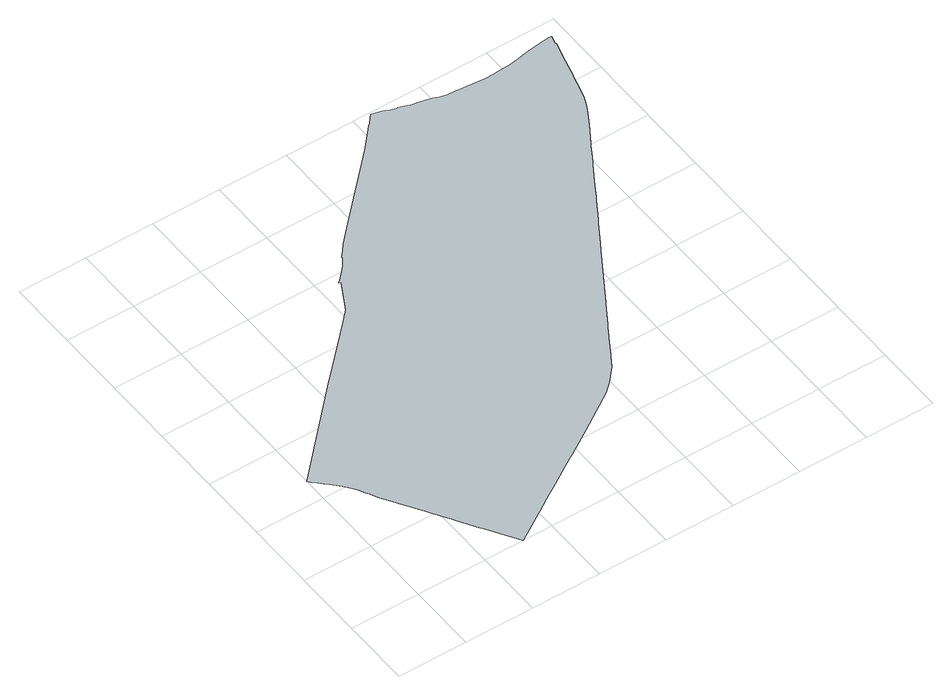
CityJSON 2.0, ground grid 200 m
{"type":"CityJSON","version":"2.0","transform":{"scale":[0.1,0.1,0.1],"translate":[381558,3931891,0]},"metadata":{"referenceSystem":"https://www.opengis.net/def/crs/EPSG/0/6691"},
"CityObjects":{
"object1":{"type":"GenericCityObject","attributes":{"name":"中央駐車場整備地区","function":"29","validFromType":"1","custodian":"建設省","notificationNumber":"建設省告示第2536号","prefecture":"14","city":"14130"},"geometry":[{"type":"MultiSurface","lod":"1","boundaries":[[[0,1,2,3,4,5,6,7,8,9,10,11,12,13,14,15,16,17,18,19,20,21,22,23,24,25,26,27,28,29,30,31,32,33,34,35,36,37,38,39,40,41,42,43,44,45,46,47,48,49,50,51,52,53,54,55,56,57,58,59,60,61,62,63,64,65,66,67,68,69,70,71,72,73,74,75,76,77,78,79,80,81,82,83,84,85,86,87,88,89,90,91,92,93,94,95,96,97,98,99,100,101,102,103,104,105,106,107,108,109,110,111,112,113,114,115,116,117,118,119,120,121,122,123,124,125,126,127,128,129,130,131,132,133,134,135,136,137,138,139,140,141,142,143,144,145]]]}]}
},
"vertices":[
[80,4604,0],[194,4488,0],[301,4381,0],[409,4272,0],[571,4110,0],[663,4002,0],[682,3978,0],[733,3911,0],[798,3816,0],[854,3725,0],[901,3639,0],[946,3541,0],[1002,3453,0],[1118,3242,0],[1383,2820,0],[1406,2784,0],[1694,2325,0],[1771,2201,0],[1871,2042,0],[1882,2025,0],[2016,1811,0],[2149,1596,0],[2204,1507,0],[2545,955,0],[2563,926,0],[2612,860,0],[2816,529,0],[3153,4,0],[3168,14,0],[3174,17,0],[3476,214,0],[3721,366,0],[4000,540,0],[4048,576,0],[4388,791,0],[4418,810,0],[4451,831,0],[4549,893,0],[4787,1043,0],[4890,1108,0],[5666,1599,0],[5813,1692,0],[6694,2249,0],[6760,2294,0],[7709,2921,0],[7802,3003,0],[7953,3134,0],[8321,3547,0],[8506,3849,0],[8537,3901,0],[8838,4392,0],[8864,4434,0],[9023,4695,0],[9081,4790,0],[9431,5362,0],[9464,5416,0],[10393,6925,0],[10524,7121,0],[10887,7719,0],[10959,7818,0],[11288,8366,0],[11328,8433,0],[11349,8467,0],[11478,8682,0],[11562,8820,0],[11626,8924,0],[11836,9269,0],[11925,9415,0],[11974,9493,0],[12132,9750,0],[12154,9786,0],[12185,9838,0],[12272,9979,0],[12351,10105,0],[12378,10148,0],[12399,10182,0],[12546,10417,0],[12708,10685,0],[12842,10909,0],[12941,11088,0],[13021,11274,0],[13084,11434,0],[13111,11532,0],[13216,11899,0],[13267,12095,0],[13282,12154,0],[13455,12824,0],[13457,12834,0],[13496,12951,0],[13586,13287,0],[13557,13295,0],[13609,13466,0],[13632,13547,0],[13555,13544,0],[13205,13501,0],[12844,13458,0],[12478,13385,0],[12239,13344,0],[12032,13332,0],[11722,13315,0],[11487,13317,0],[11226,13337,0],[10863,13367,0],[10646,13388,0],[10429,13409,0],[10218,13440,0],[10138,13481,0],[10058,13514,0],[9843,13569,0],[9661,13605,0],[9567,13623,0],[9478,13643,0],[9406,13675,0],[9285,13711,0],[9179,13740,0],[9130,13744,0],[9074,13750,0],[8987,13785,0],[8867,13836,0],[8797,13868,0],[8679,13899,0],[8576,13925,0],[8494,13938,0],[8426,13858,0],[8299,13708,0],[8224,13654,0],[8071,13472,0],[7661,13031,0],[5883,11245,0],[5555,10910,0],[5387,10735,0],[5252,10571,0],[5107,10392,0],[5128,10378,0],[4959,10142,0],[4817,9999,0],[4609,9794,0],[4549,9736,0],[4603,9707,0],[4144,8885,0],[3818,8547,0],[2735,7468,0],[2541,7284,0],[2285,7021,0],[150,4845,0],[1,4685,0]
]}
